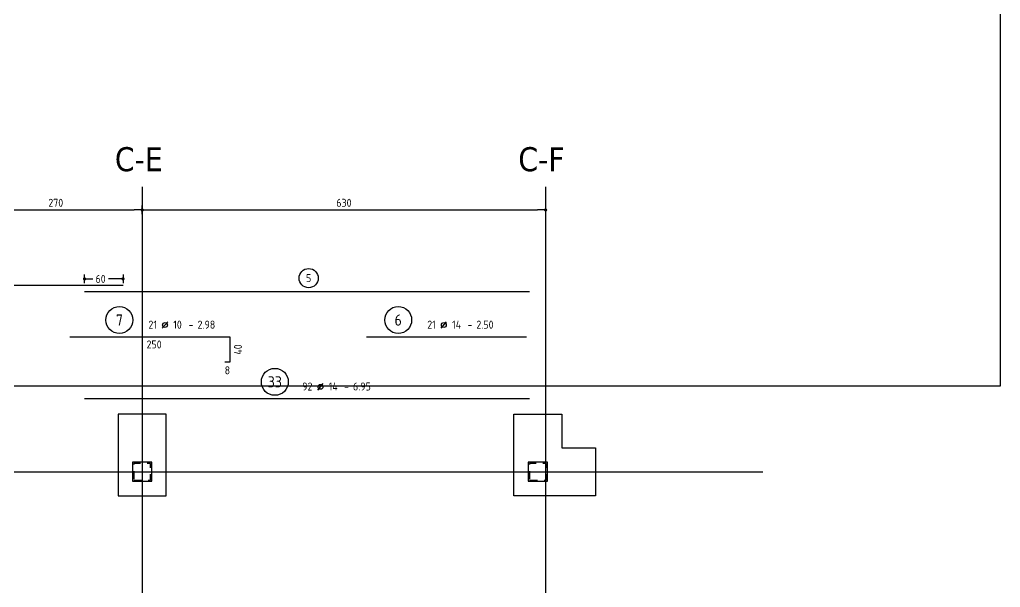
# Model space of a CAD drawing. Extents: x -7 to 291, y 0 to 252.
# Drawn here: x 141.48 to 156.79, y 232.53 to 241.39 of the extents above; entities that cross this region are included whole.
import ezdxf
from ezdxf.enums import TextEntityAlignment as Align

# ---------------------------------------------------------------- set-up
doc = ezdxf.new("R2010")
doc.units = 0
doc.header["$LTSCALE"] = 0.5
doc.header["$MEASUREMENT"] = 0
doc.header["$PDMODE"] = 2
for name, pattern in [('AUSGEZOGEN', [1000.01, 1000, 0.01]), ('HIDDEN', [0.375, 0.25, -0.125]), ('VERDECKT2', [0.1875, 0.125, -0.0625])]:
    doc.linetypes.add(name, pattern=pattern)
doc.layers.get('0').update_dxf_attribs({"linetype": 'CONTINUOUS'})
doc.layers.get('Defpoints').update_dxf_attribs({"linetype": 'CONTINUOUS'})
for name, color, linetype in [('ACHSEN', 7, 'CONTINUOUS'), ('BET-ANS', 7, 'CONTINUOUS'), ('HOLZ-VERD', 8, 'VERDECKT2'), ('MASSE', 7, 'CONTINUOUS'), ('RND', 7, 'CONTINUOUS')]:
    doc.layers.add(name, color=color, linetype=linetype)
doc.layers.add('ANSICHTSFENSTER', color=7, linetype='CONTINUOUS', plot=False)
doc.styles.add('HELV', font='tahoma.ttf')
doc.styles.add('TXT', font='isocp.shx')
doc.dimstyles.new('DOT_I', dxfattribs={"dimscale": 0.5, "dimtxt": 0.25, "dimasz": 0.25, "dimexe": 0.1, "dimexo": 0.3, "dimgap": 0.1, "dimtad": 1, "dimdec": 3, "dimzin": 3, "dimtxsty": 'TXT', "dimblk": 'DOT', "dimblk1": 'DOT', "dimblk2": 'DOT', "dimsah": 1, "dimcen": 0.1, "dimse1": 1, "dimse2": 1, "dimazin": 0, "dimtfac": 1, "dimtdec": 4, "dimtix": 1, "dimtmove": 2, "dimatfit": 3, "dimldrblk": 'DOT', "dimfxl": 0.7, "dimfxlon": 1, "dimtvp": 1, "dimtolj": 1, "dimtzin": 0, "dimarcsym": 0})

# ---------------------------------------------------------------- blocks, each defined once
blk = doc.blocks.new('Stützen EG')
at = {"color": 0, "linetype": 'ByBlock', "flags": 128}
for points in [[(19.795, -0.255), (20.055, -0.255), (20.055, 0.005), (19.795, 0.005)], [(25.975, -0.255), (26.235, -0.255), (26.235, 0.005), (25.975, 0.005)]]:
    blk.add_lwpolyline(points, close=True, dxfattribs=at)
blk = doc.blocks.new('RND_HIN')
at = {"layer": 'RND', "color": 7, "linetype": 'Continuous'}
blk.add_circle((0, 0), 0.3, dxfattribs=at)
at = {"layer": 'RND', "color": 7, "linetype": 'Continuous', "style": 'TXT'}
blk.add_attdef('POSI', text='', height=0.25, dxfattribs=at).set_placement((0, 0), align=Align.MIDDLE)
blk = doc.blocks.new('RND_AUSZ')
at = {"layer": 'RND', "color": 7, "linetype": 'Continuous'}
blk.add_line((1.341, 0.262), (1.509, 0.466), dxfattribs=at)
at = {"layer": 'RND', "color": 1, "linetype": 'Continuous'}
blk.add_circle((0, 0.52), 0.42, dxfattribs=at)
at = {"layer": 'RND', "color": 7, "linetype": 'Continuous'}
blk.add_circle((1.425, 0.364), 0.075, dxfattribs=at)
at = {"layer": 'RND', "color": 7, "linetype": 'Continuous', "style": 'TXT'}
blk.add_text('-', height=0.25, dxfattribs=at).set_placement((2.163, 0.25))
at = {"layer": 'RND', "color": 1, "linetype": 'Continuous', "style": 'TXT'}
blk.add_attdef('POS', text='', height=0.35, dxfattribs=at).set_placement((0, 0.52), align=Align.MIDDLE)
at = {"layer": 'RND', "color": 7, "linetype": 'Continuous', "style": 'TXT'}
for tag, p in [('WIEOFT', (-0.536, 0.25)), ('STK', (1.174, 0.25))]:
    blk.add_attdef(tag, text='', height=0.25, dxfattribs=at).set_placement(p, align=Align.RIGHT)
for tag, p in [('DS', (1.683, 0.25)), ('LANG', (2.441, 0.25)), ('TEXT', (3.669, 0.25))]:
    blk.add_attdef(tag, p, '', height=0.25, dxfattribs=at)
blk = doc.blocks.new('DOT')
at = {"color": 0, "linetype": 'ByBlock'}
for p, q in [((0, 0), (-1, 0)), ((0, 0.54), (0, -0.54))]:
    blk.add_line(p, q, dxfattribs=at)
at = {"color": 0, "linetype": 'ByBlock', "const_width": 0.2}
blk.add_lwpolyline([(-0.1, 0, 1), (0.1, 0, 1)], format="xyb", close=True, dxfattribs=at)
blk = doc.blocks.new('*D149')
at = {"layer": 'Defpoints', "color": 0, "linetype": 'AUSGEZOGEN', "transparency": 16777216}
for p in [(142.491, 237.346), (143.091, 237.346), (143.091, 237.346)]:
    blk.add_point(p, dxfattribs=at)
at = {"layer": 'MASSE', "color": 0, "linetype": 'AUSGEZOGEN', "lineweight": -2, "transparency": 16777216}
for p, q in [((142.616, 237.346), (142.618, 237.346)), ((142.966, 237.346), (142.864, 237.346))]:
    blk.add_line(p, q, dxfattribs=at)
at = {"layer": 'MASSE', "color": 0, "linetype": 'AUSGEZOGEN', "lineweight": -2, "transparency": 16777216, "xscale": 0.125, "yscale": 0.125, "zscale": 0.125, "rotation": 180}
blk.add_blockref('DOT', (142.491, 237.346), dxfattribs=at)
at = {"layer": 'MASSE', "color": 0, "linetype": 'AUSGEZOGEN', "lineweight": -2, "transparency": 16777216, "xscale": 0.125, "yscale": 0.125, "zscale": 0.125}
blk.add_blockref('DOT', (143.091, 237.346), dxfattribs=at)
at = {"layer": 'MASSE', "color": 0, "linetype": 'AUSGEZOGEN', "transparency": 16777216, "insert": (142.741, 237.346), "char_height": 0.125, "attachment_point": 5, "style": 'TXT'}
blk.add_mtext('\\A1;60', dxfattribs=at)
blk = doc.blocks.new('*D99')
at = {"layer": 'Defpoints', "color": 0, "linetype": 'AUSGEZOGEN', "transparency": 16777216}
for p in [(17.1, 4.084), (19.8, 4.084), (19.8, 4.084)]:
    blk.add_point(p, dxfattribs=at)
at = {"layer": 'MASSE', "color": 0, "linetype": 'AUSGEZOGEN', "lineweight": -2, "transparency": 16777216}
blk.add_line((17.225, 4.084), (19.675, 4.084), dxfattribs=at)
at = {"layer": 'MASSE', "color": 0, "linetype": 'AUSGEZOGEN', "lineweight": -2, "transparency": 16777216, "xscale": 0.125, "yscale": 0.125, "zscale": 0.125, "rotation": 180}
blk.add_blockref('DOT', (17.1, 4.084), dxfattribs=at)
at = {"layer": 'MASSE', "color": 0, "linetype": 'AUSGEZOGEN', "lineweight": -2, "transparency": 16777216, "xscale": 0.125, "yscale": 0.125, "zscale": 0.125}
blk.add_blockref('DOT', (19.8, 4.084), dxfattribs=at)
at = {"layer": 'MASSE', "color": 0, "linetype": 'AUSGEZOGEN', "transparency": 16777216, "insert": (18.45, 4.196), "char_height": 0.125, "attachment_point": 5, "style": 'TXT'}
blk.add_mtext('\\A1;270', dxfattribs=at)
blk = doc.blocks.new('*D100')
at = {"layer": 'Defpoints', "color": 0, "linetype": 'AUSGEZOGEN', "transparency": 16777216}
for p in [(19.8, 4.084), (26.1, 4.084), (26.1, 4.084)]:
    blk.add_point(p, dxfattribs=at)
at = {"layer": 'MASSE', "color": 0, "linetype": 'AUSGEZOGEN', "lineweight": -2, "transparency": 16777216}
blk.add_line((19.925, 4.084), (25.975, 4.084), dxfattribs=at)
at = {"layer": 'MASSE', "color": 0, "linetype": 'AUSGEZOGEN', "lineweight": -2, "transparency": 16777216, "xscale": 0.125, "yscale": 0.125, "zscale": 0.125, "rotation": 180}
blk.add_blockref('DOT', (19.8, 4.084), dxfattribs=at)
at = {"layer": 'MASSE', "color": 0, "linetype": 'AUSGEZOGEN', "lineweight": -2, "transparency": 16777216, "xscale": 0.125, "yscale": 0.125, "zscale": 0.125}
blk.add_blockref('DOT', (26.1, 4.084), dxfattribs=at)
at = {"layer": 'MASSE', "color": 0, "linetype": 'AUSGEZOGEN', "transparency": 16777216, "insert": (22.95, 4.196), "char_height": 0.125, "attachment_point": 5, "style": 'TXT'}
blk.add_mtext('\\A1;630', dxfattribs=at)
blk = doc.blocks.new('Achsen Gründung')
at = {"color": 0, "linetype": 'ByBlock', "lineweight": -2}
for p, q in [((19.8, 4.445), (19.8, -67.066)), ((26.1, 4.445), (26.1, -67.066)), ((-5.4, 0), (29.493, 0))]:
    blk.add_line(p, q, dxfattribs=at)
at = {"layer": 'ACHSEN', "color": 6, "linetype": 'AUSGEZOGEN', "style": 'HELV'}
for s, p in [('C-E', (19.373, 4.689)), ('C-F', (25.673, 4.689))]:
    blk.add_text(s, height=0.375, dxfattribs=at).set_placement(p)
at = {"layer": 'MASSE', "color": 7, "linetype": 'AUSGEZOGEN'}
for base, p1, p2, picture, middle in [((19.8, 4.084), (17.1, 4.084), (19.8, 4.084), '*D99', (18.45, 4.196)), ((26.1, 4.084), (19.8, 4.084), (26.1, 4.084), '*D100', (22.95, 4.196))]:
    dim = blk.add_linear_dim(base=base, p1=p1, p2=p2, dimstyle='DOT_I', override={"dimdec": 0, "dimlfac": 100}, dxfattribs=at)
    dim.commit()
    dim.dimension.update_dxf_attribs({"geometry": picture, "text_midpoint": middle})

msp = doc.modelspace()

# ---------------------------------------------------------------- linework, layer by layer
at = {"layer": 'ANSICHTSFENSTER', "color": 2, "linetype": 'AUSGEZOGEN'}
msp.add_lwpolyline([(116.553, 235.6777), (156.7931, 235.6777), (156.7931, 251.7499), (116.553, 251.7499)], close=True, dxfattribs=at)
at = {"layer": 'BET-ANS'}
for points in [[(143.016, 233.962), (143.766, 233.962), (143.766, 235.237), (143.016, 235.237)], [(143.241, 234.187), (143.541, 234.187), (143.541, 234.487), (143.241, 234.487)], [(149.421, 234.187), (149.721, 234.187), (149.721, 234.487), (149.421, 234.487)]]:
    msp.add_lwpolyline(points, close=True, dxfattribs=at)
msp.add_lwpolyline([(149.946, 234.712), (150.471, 234.712), (150.471, 233.962), (149.196, 233.962), (149.196, 234.712), (149.196, 235.237), (149.946, 235.237), (149.946, 234.712)], dxfattribs=at)
at = {"layer": 'RND', "color": 1, "linetype": 'AUSGEZOGEN'}
for points in [[(136.141, 237.2498), (143.091, 237.2498)], [(142.491, 237.1497), (149.441, 237.1497)], [(142.261, 236.4439), (144.761, 236.4439), (144.761, 236.0439), (144.681, 236.0439)], [(146.8925, 236.4439), (149.3925, 236.4439)], [(142.491, 235.4792), (149.441, 235.479)]]:
    msp.add_lwpolyline(points, dxfattribs=at)

# ---------------------------------------------------------------- block references
at = {"layer": 'ACHSEN', "color": 140, "linetype": 'AUSGEZOGEN'}
msp.add_blockref('Achsen Gründung', (123.591, 234.337), dxfattribs=at)
at = {"layer": 'HOLZ-VERD', "color": 9, "linetype": 'HIDDEN'}
msp.add_blockref('Stützen EG', (123.466, 234.462), dxfattribs=at)
at = {"layer": 'RND', "color": 7, "linetype": 'AUSGEZOGEN', "xscale": 0.5, "yscale": 0.5, "zscale": 0.5}
for name, p, values in [('RND_HIN', (145.9903, 237.3574), {'POSI': '5'}), ('RND_AUSZ', (145.4622, 235.4791), {'POS': '33', 'STK': '92', 'DS': '14', 'LANG': '6.95'})]:
    msp.add_blockref(name, p, dxfattribs=at).add_auto_attribs(values)
at = {"layer": 'RND', "color": 1, "linetype": 'AUSGEZOGEN', "xscale": 0.5, "yscale": 0.5, "zscale": 0.5}
for p, values in [((143.0346, 236.4439), {'POS': '7', 'STK': '21', 'DS': '10', 'LANG': '2.98'}), ((147.3889, 236.4439), {'POS': '6', 'STK': '21', 'DS': '14', 'LANG': '2.50'})]:
    msp.add_blockref('RND_AUSZ', p, dxfattribs=at).add_auto_attribs(values)

# ---------------------------------------------------------------- texts
at = {"layer": 'RND', "color": 7, "linetype": 'AUSGEZOGEN', "style": 'TXT'}
for s, p in [('250', (143.5764, 236.3226)), ('8', (144.721, 235.9189))]:
    msp.add_text(s, height=0.125, dxfattribs=at).set_placement(p, align=Align.MIDDLE)
msp.add_text('40', height=0.125, rotation=90, dxfattribs=at).set_placement((144.886, 236.2439), align=Align.MIDDLE)

# ---------------------------------------------------------------- dimensions: what is measured, and where the dimension line sits
at = {"layer": 'MASSE', "color": 7, "linetype": 'AUSGEZOGEN'}
dim = msp.add_linear_dim(base=(143.091, 237.346), p1=(142.491, 237.346), p2=(143.091, 237.346), dimstyle='DOT_I', override={"dimdec": 0, "dimlfac": 100}, dxfattribs=at)
dim.commit()
dim.dimension.update_dxf_attribs({"geometry": '*D149', "text_midpoint": (142.741, 237.346), "dimtype": 160})

doc.saveas('drawing.dxf')
